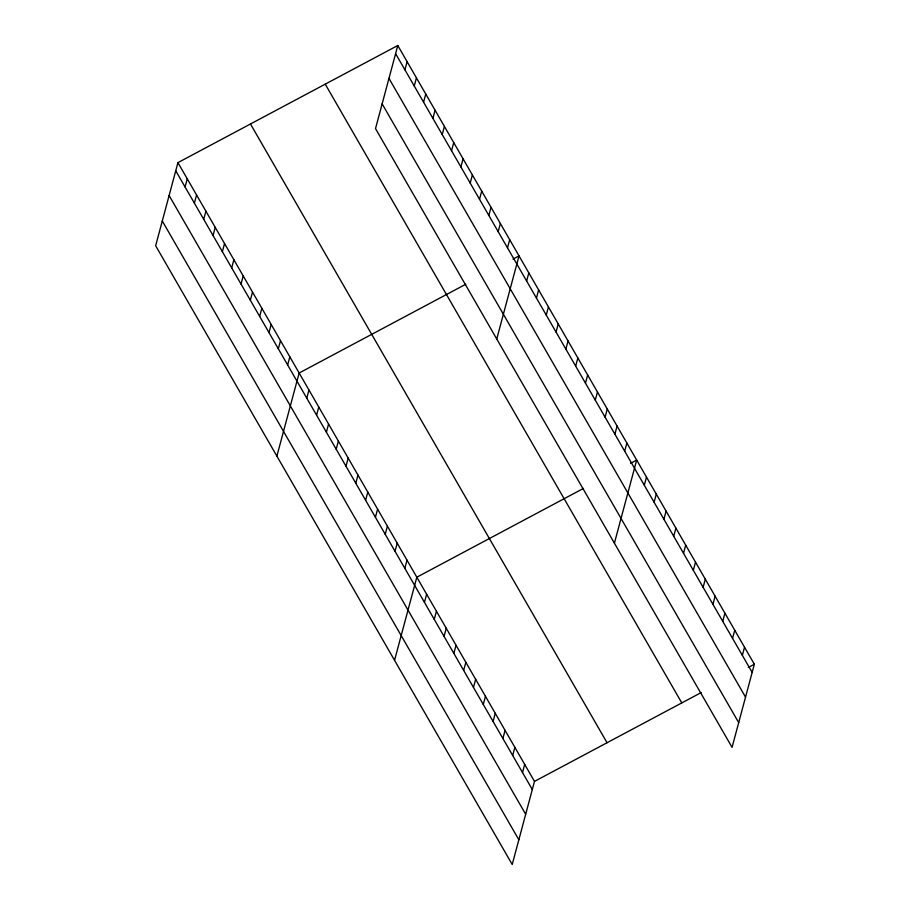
<?xml version="1.0" encoding="UTF-8"?>
<svg xmlns="http://www.w3.org/2000/svg" width="910" height="910" viewBox="0 0 910 910"><rect width="100%" height="100%" fill="white"/><g stroke="black" fill="none" stroke-linecap="round" stroke-linejoin="round"><path stroke-width="1.36" d="M177.928 162.64L155.655 245.745L512.216 864.5L534.488 781.394L177.928 162.64L397.784 45.5L754.344 664.255L732.072 747.36L375.512 128.606L397.784 45.5M185.071 186.96L187.244 178.815M194.387 203.146L196.571 195.002M203.715 219.333L205.899 211.188M213.042 235.508L215.226 227.363M222.37 251.695L224.554 243.55M231.697 267.87L233.881 259.737M241.025 284.056L243.197 275.912M250.341 300.243L252.525 292.099M259.668 316.418L261.852 308.285M268.996 332.605L271.18 324.461M278.324 348.792L280.507 340.647M287.651 364.967L289.835 356.834M276.89 456.126L299.151 373.009L465.806 284.227M306.784 398.171L308.956 390.026M404.927 69.82L407.111 61.687M316.589 415.188L318.762 407.043M414.255 86.006L416.439 77.862M326.394 432.204L328.567 424.06M423.582 102.193L425.755 94.049M336.2 449.221L338.372 441.077M432.898 118.368L435.082 110.235M346.005 466.238L348.177 458.094M442.226 134.555L444.41 126.41M355.81 483.244L357.983 475.111M451.553 150.742L453.737 142.597M365.615 500.261L367.788 492.128M460.881 166.917L463.065 158.784M375.421 517.278L377.604 509.134M470.208 183.103L472.381 174.959M385.226 534.295L387.41 526.151M479.524 199.29L481.709 191.145M395.031 551.312L397.215 543.168M488.852 215.465L491.036 207.332M404.836 568.329L407.02 560.185M498.179 231.652L500.363 223.507M394.553 660.307L416.825 577.202L583.469 488.408M507.507 247.838L509.691 239.694M424.447 602.363L426.631 594.219M496.746 338.986L519.018 255.881L512.967 259.1M434.252 619.38L436.436 611.236M526.64 281.031L528.824 272.886M444.057 636.386L446.241 628.253M536.445 298.048L538.629 289.903M453.862 653.403L456.046 645.27M546.25 315.065L548.434 306.92M463.668 670.42L465.852 662.275M556.055 332.082L558.24 323.937M473.473 687.437L475.657 679.292M565.861 349.099L568.045 340.954M483.278 704.454L485.462 696.309M575.666 366.116L577.85 357.971M493.084 721.471L495.267 713.326M585.471 383.133L587.655 374.988M502.889 738.488L505.073 730.343M595.277 400.138L597.461 392.005M512.694 755.505L514.878 747.36M605.082 417.155L607.266 409.022M522.499 772.522L524.683 764.377M614.887 434.172L617.071 426.028M624.692 451.189L626.876 443.045M614.409 543.179L636.682 460.062L630.63 463.281M644.303 485.223L646.487 477.079M654.108 502.24L656.292 494.096M663.913 519.257L666.097 511.113M673.718 536.274L675.903 528.13M683.524 553.28L685.708 545.147M693.329 570.297L695.513 562.164M703.134 587.314L705.318 579.169M712.939 604.331L715.123 596.187M722.745 621.348L724.929 613.204M732.55 638.365L734.734 630.22M742.355 655.382L744.539 647.237M534.488 781.394L701.144 692.601M748.304 667.474L754.344 664.255M395.6 53.644L752.16 672.399M388.968 78.385L745.54 697.14M382.143 103.865L738.704 722.62M325.234 84.152L681.795 702.907M250.477 123.976L607.038 742.731M175.744 170.784L532.304 789.527M169.112 195.513L525.673 814.268M162.287 221.005L518.848 839.759"/></g></svg>
